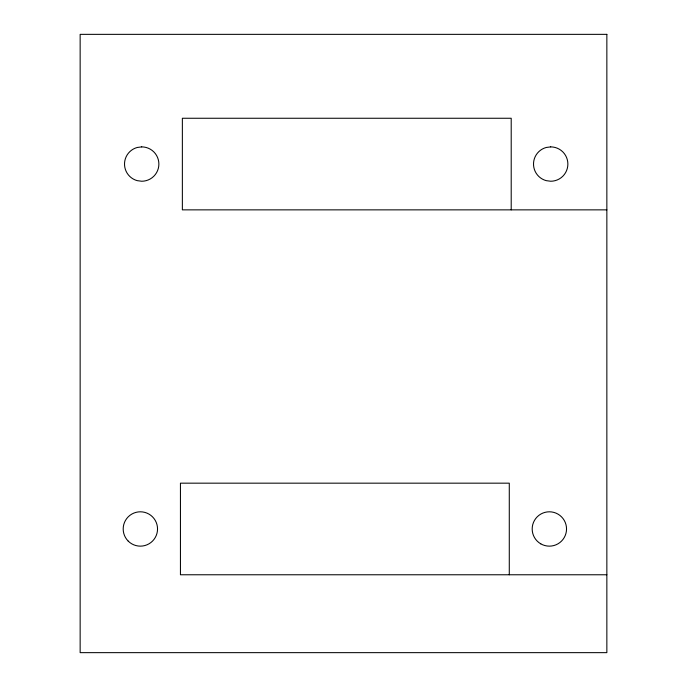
<?xml version="1.0" encoding="UTF-8"?>
<svg xmlns="http://www.w3.org/2000/svg" width="687" height="687" viewBox="0 0 687 687"><rect width="100%" height="100%" fill="white"/><g stroke="black" fill="none" stroke-linecap="round" stroke-linejoin="round"><path stroke-width="1.03" d="M606.853 209.861L182.364 209.861L182.364 118.258L511.205 118.258L511.205 209.861M606.853 574.77L180.441 574.77L180.441 483.167L509.282 483.167L509.282 574.77M141.702 146.889L137.254 147.473A17.175 17.175 0 0 0 137.254 180.655L141.702 181.239A17.175 17.175 0 0 0 158.877 164.064A17.175 17.175 0 0 0 141.702 146.889M550.699 146.889L546.251 147.473A17.175 17.175 0 0 0 546.251 180.655L550.699 181.239A17.175 17.175 0 0 0 567.874 164.064A17.175 17.175 0 0 0 550.699 146.889M606.853 34.35L80.147 34.35L80.147 652.65L606.853 652.65L606.853 34.35M128.22 541.116A17.175 17.175 0 0 0 156.954 533.413A17.175 17.175 0 0 0 135.923 512.382A17.175 17.175 0 0 0 128.22 541.116M540.772 543.846A17.175 17.175 0 0 0 566.535 528.973A17.175 17.175 0 0 0 540.772 514.099A17.175 17.175 0 0 0 540.772 543.846"/></g></svg>
